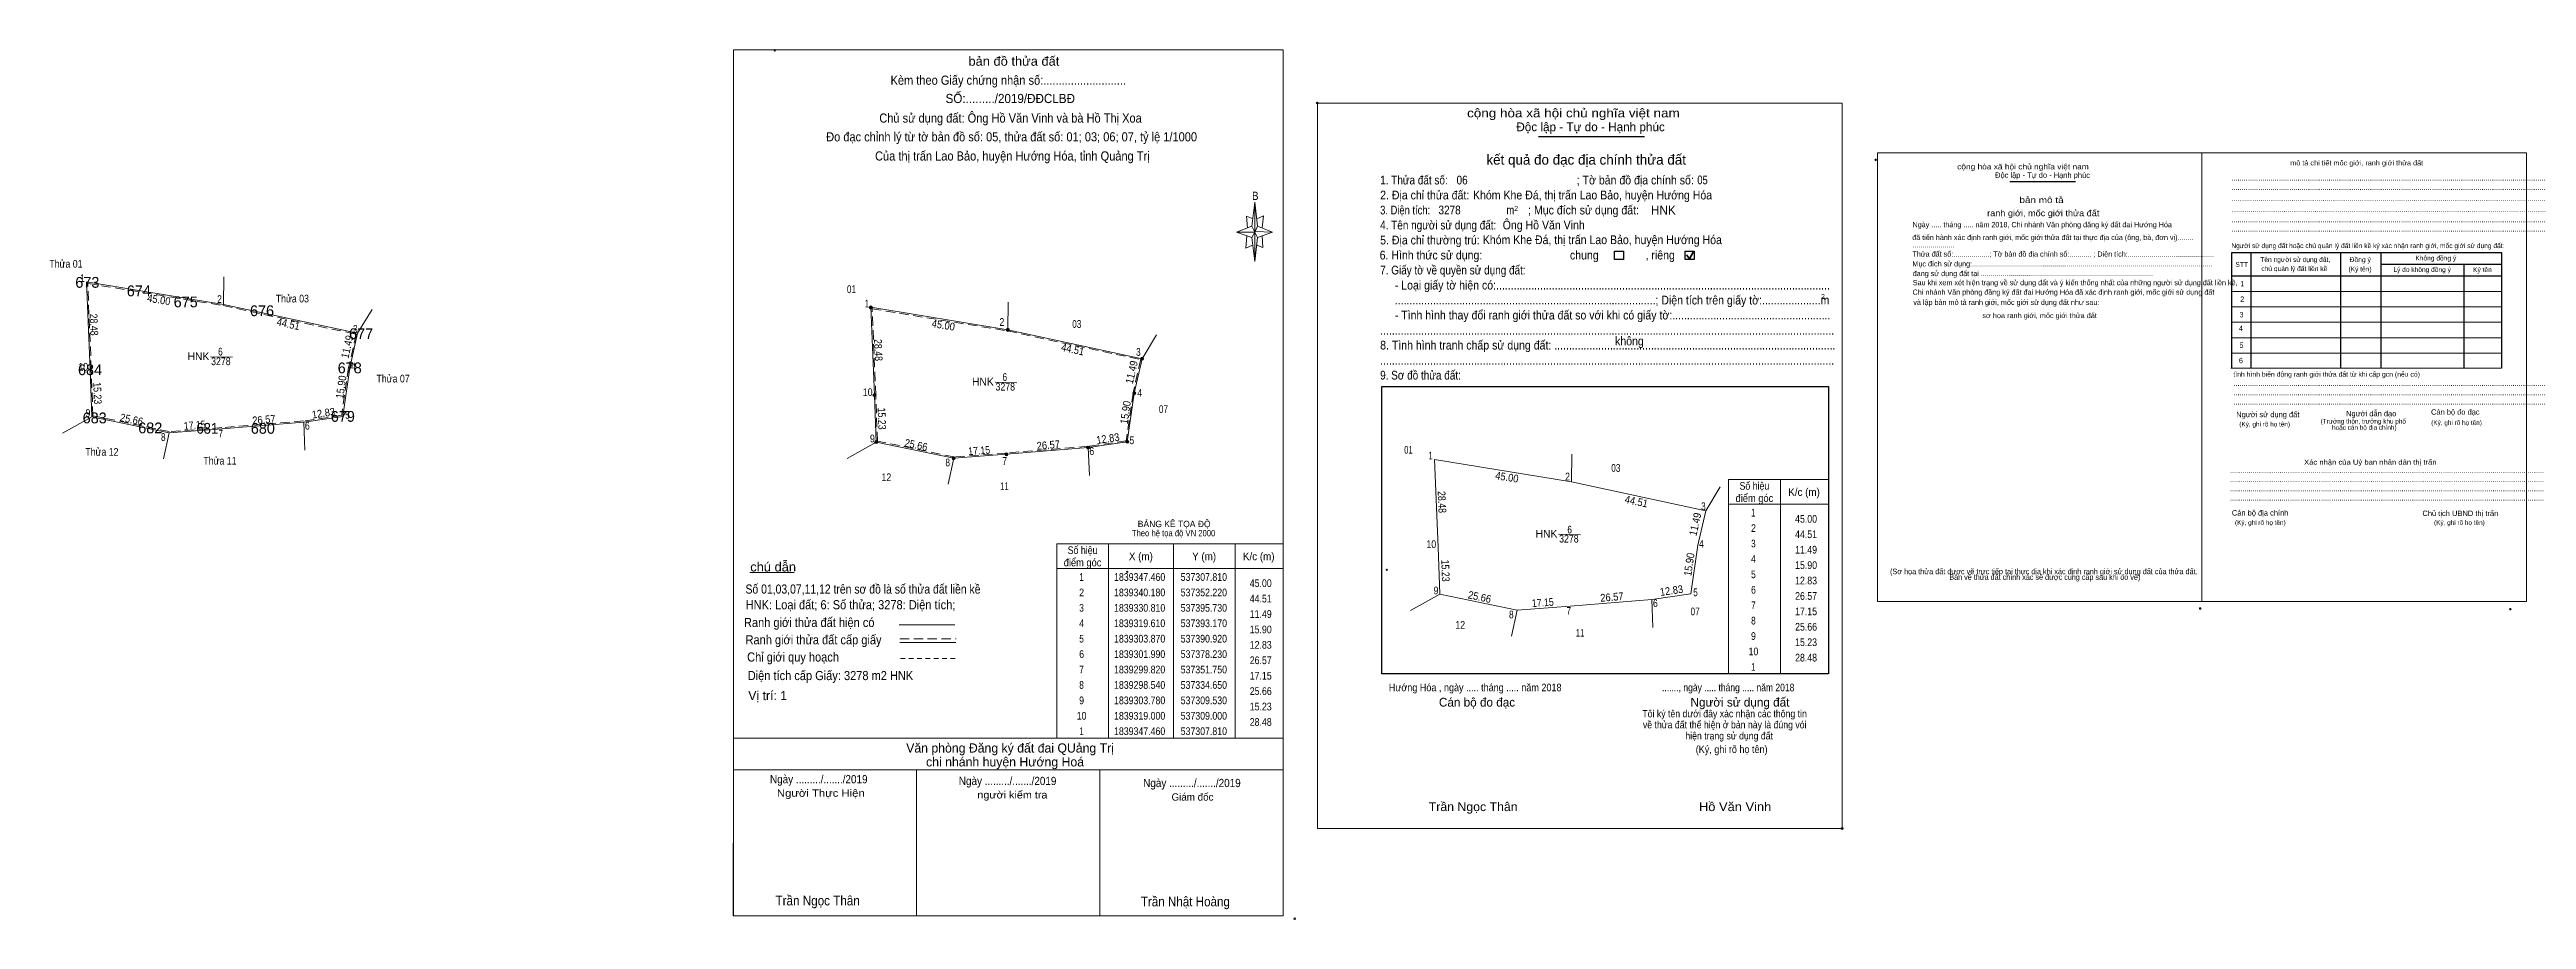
# Model space of a CAD drawing. Header units: metres. Extents: x 537296 to 538099, y 1839141 to 1839423.
import ezdxf
from ezdxf.enums import TextEntityAlignment as Align

# ---------------------------------------------------------------- set-up
doc = ezdxf.new("R2010")
doc.units = ezdxf.units.M
doc.header["$PDMODE"] = 32
doc.header["$PDSIZE"] = 0.5
doc.linetypes.add('MEDIUM_DASHED', pattern=[4.5, 3, -1.5])
doc.linetypes.add('SHORT_DASHED', pattern=[2.7, 1.5, -1.2])
for name, color, linetype, lineweight in [('1', 7, 'MEDIUM_DASHED', 13), ('11', 7, 'Continuous', 13), ('17', 7, 'Continuous', 13), ('2', 7, 'Continuous', 13), ('44', 7, 'Continuous', 13), ('5', 7, 'Continuous', 13), ('6', 7, 'Continuous', 13), ('63', 7, 'Continuous', 13), ('7', 7, 'Continuous', 25)]:
    doc.layers.add(name, color=color, linetype=linetype, lineweight=lineweight)
doc.layers.add('12', color=7, linetype='Continuous')
doc.layers.add('16', color=7, linetype='Continuous')

msp = doc.modelspace()

# ---------------------------------------------------------------- hatches: boundary and pattern name
at = {"layer": '44'}
for points in [[(537562.561, 1839339.235, 1), (537561.561, 1839339.235, 1)], [(537606.971, 1839331.955, 1), (537605.971, 1839331.955, 1)], [(537650.481, 1839322.585, 1), (537649.481, 1839322.585, 1)], [(537563.751, 1839310.775, 1), (537562.751, 1839310.775, 1)], [(537647.921, 1839311.385, 1), (537646.921, 1839311.385, 1)], [(537564.281, 1839295.555, 1), (537563.281, 1839295.555, 1)], [(537632.981, 1839293.765, 1), (537631.981, 1839293.765, 1)], [(537645.671, 1839295.645, 1), (537644.671, 1839295.645, 1)], [(537589.401, 1839290.315, 1), (537588.401, 1839290.315, 1)], [(537606.501, 1839291.595, 1), (537605.501, 1839291.595, 1)]]:
    msp.add_hatch(color=256, dxfattribs=at).paths.add_polyline_path(points)

# ---------------------------------------------------------------- linework, layer by layer
at = {"layer": '1'}
for points in [[(537308.23, 1839346.99), (537352.15, 1839339.79), (537395.25, 1839330.5), (537392.78, 1839319.68), (537390.57, 1839304.22), (537378.18, 1839302.39), (537351.72, 1839300.22), (537334.68, 1839298.94), (537309.92, 1839304.11), (537309.4, 1839319.02)], [(537562.49, 1839338.77), (537606.41, 1839331.57), (537649.51, 1839322.28), (537647.04, 1839311.46), (537644.83, 1839296), (537632.44, 1839294.17), (537605.98, 1839292), (537588.94, 1839290.72), (537564.18, 1839295.89), (537563.66, 1839310.8)]]:
    msp.add_lwpolyline(points, close=True, dxfattribs=at)
at = {"layer": '11'}
for p, q in [((537309.31, 1839319), (537308.69, 1839319)), ((537309, 1839319.31), (537309, 1839318.69)), ((537393.48, 1839319.61), (537392.86, 1839319.61)), ((537393.17, 1839319.92), (537393.17, 1839319.3)), ((537645.41, 1839253.51), (537644.79, 1839253.51)), ((537645.1, 1839253.82), (537645.1, 1839253.2)), ((537729.58, 1839254.12), (537728.96, 1839254.12)), ((537729.27, 1839254.43), (537729.27, 1839253.81))]:
    msp.add_line(p, q, dxfattribs=at)
at = {"layer": '17'}
for p, q in [((537522.83, 1839253.24), (537537.17, 1839253.24)), ((537517.46, 1839141.96), (537517.5, 1839189.3)), ((537576.86, 1839141.92), (537576.9, 1839189.26)), ((537636.26, 1839141.89), (537636.3, 1839189.24))]:
    msp.add_line(p, q, dxfattribs=at)
at = {"layer": '2', "lineweight": 25}
for p, q in [((537931.22, 1839379.99), (537952.49, 1839379.99)), ((538003.03, 1839349.44), (538090.67, 1839349.44)), ((538009.33, 1839356.86), (538009.33, 1839319.5)), ((538038.35, 1839356.71), (538038.35, 1839319.5)), ((538051.44, 1839356.71), (538051.44, 1839319.5)), ((538051.44, 1839353.25), (538090.67, 1839353.25)), ((538078.38, 1839353.25), (538078.38, 1839319.5))]:
    msp.add_line(p, q, dxfattribs=at)
at = {"layer": '2'}
for p, q in [((538003.03, 1839344.42), (538090.67, 1839344.42)), ((538003.03, 1839339.4), (538090.67, 1839339.4)), ((538003.03, 1839334.39), (538090.67, 1839334.39)), ((538003.03, 1839329.37), (538090.67, 1839329.37)), ((538002.88, 1839319.5), (538090.52, 1839319.5)), ((538003.03, 1839324.35), (538090.67, 1839324.35))]:
    msp.add_line(p, q, dxfattribs=at)
for points in [[(537888.28, 1839389.31), (537993.47, 1839389.31), (537993.47, 1839243.82), (537888.28, 1839243.82)], [(537993.47, 1839389.31), (538098.66, 1839389.31), (538098.66, 1839243.82), (537993.47, 1839243.82)], [(537993.47, 1839389.31), (538098.66, 1839389.31), (538098.66, 1839243.82), (537993.47, 1839243.82)]]:
    msp.add_lwpolyline(points, close=True, dxfattribs=at)
at = {"layer": '2', "lineweight": 25}
msp.add_lwpolyline([(538090.67, 1839319.5), (538090.67, 1839356.86), (538003.03, 1839356.86), (538003.03, 1839319.5)], dxfattribs=at)
at = {"layer": '2'}
for p in [(537887.72, 1839387.06), (537992.9, 1839241.58), (538093.46, 1839241.37)]:
    msp.add_point(p, dxfattribs=at)
at = {"layer": '44'}
for p, q in [((537395.73, 1839330.81), (537352.22, 1839340.18)), ((537395.73, 1839330.81), (537393.17, 1839319.61)), ((537649.99, 1839322.59), (537606.48, 1839331.96)), ((537390.92, 1839303.87), (537393.17, 1839319.61)), ((537649.99, 1839322.59), (537647.43, 1839311.39)), ((537645.18, 1839295.65), (537647.43, 1839311.39)), ((537351.75, 1839299.82), (537378.23, 1839301.99)), ((537606.01, 1839291.6), (537632.49, 1839293.77)), ((537832.65, 1839273.29), (537789.14, 1839282.66)), ((537832.65, 1839273.29), (537830.09, 1839262.09)), ((537827.84, 1839246.35), (537830.09, 1839262.09)), ((537788.67, 1839242.3), (537815.15, 1839244.47))]:
    msp.add_line(p, q, dxfattribs=at)
for points in [[(537307.81, 1839347.46), (537309, 1839319), (537309.53, 1839303.78), (537334.65, 1839298.54)], [(537562.07, 1839339.24), (537563.26, 1839310.78), (537563.79, 1839295.56), (537588.91, 1839290.32)], [(537744.73, 1839289.94), (537745.92, 1839261.48), (537746.45, 1839246.26), (537771.57, 1839241.02)]]:
    msp.add_lwpolyline(points, dxfattribs=at)
for centre in [(537562.061, 1839339.235), (537606.471, 1839331.955), (537649.981, 1839322.585), (537563.251, 1839310.775), (537647.421, 1839311.385), (537563.781, 1839295.555), (537632.481, 1839293.765), (537645.171, 1839295.645), (537588.901, 1839290.315), (537606.001, 1839291.595)]:
    msp.add_circle(centre, 0.5, dxfattribs=at)
at = {"layer": '5'}
for p, q in [((537517.5, 1839141.96), (537517.5, 1839422.72)), ((537685.54, 1839365.59), (537686.53, 1839373.31)), ((537687.33, 1839365.59), (537692.28, 1839363.61)), ((537685.54, 1839361.83), (537680.59, 1839363.61)), ((537687.33, 1839361.83), (537686.53, 1839354.11)), ((537689.11, 1839358.66), (537687.13, 1839359.45)), ((537688.91, 1839362.42), (537689.11, 1839358.66))]:
    msp.add_line(p, q, dxfattribs=at)
for points in [[(537517.5, 1839422.72), (537695.7, 1839422.72), (537695.7, 1839141.96)], [(537686.53, 1839363.61), (537685.54, 1839365.59), (537680.59, 1839363.61)], [(537685.94, 1839367.97), (537683.76, 1839368.76), (537684.16, 1839365)], [(537687.13, 1839367.97), (537689.31, 1839368.96), (537688.91, 1839365)], [(537683.96, 1839362.42), (537683.56, 1839358.46), (537685.74, 1839359.45)], [(537686.53, 1839363.61), (537687.33, 1839361.83), (537692.28, 1839363.61)]]:
    msp.add_lwpolyline(points, dxfattribs=at)
for points in [[(537686.53, 1839363.61), (537680.59, 1839363.61), (537685.54, 1839365.59), (537687.33, 1839361.83), (537692.28, 1839363.61), (537686.53, 1839363.81)], [(537686.53, 1839373.31), (537687.33, 1839365.59), (537686.53, 1839363.61)], [(537686.53, 1839363.61), (537686.53, 1839354.11), (537685.54, 1839361.83)]]:
    msp.add_lwpolyline(points, close=True, dxfattribs=at)
msp.add_point((537530.91, 1839422.59), dxfattribs=at)
at = {"layer": '6'}
for p, q in [((537571.19, 1839236.33), (537589.29, 1839236.33)), ((537571.47, 1839230.53), (537589.56, 1839230.53)), ((537517.5, 1839199.51), (537695.7, 1839199.51)), ((537517.46, 1839189.3), (537695.66, 1839189.3)), ((537695.66, 1839141.96), (537517.46, 1839141.96))]:
    msp.add_line(p, q, dxfattribs=at)
at = {"layer": '6', "linetype": 'MEDIUM_DASHED'}
msp.add_line((537571.47, 1839231.76), (537589.69, 1839231.76), dxfattribs=at)
at = {"layer": '6'}
msp.add_point((537699.45, 1839140.99), dxfattribs=at)
at = {"layer": '63'}
for p, q in [((537352.22, 1839340.18), (537307.81, 1839347.46)), ((537352.22, 1839340.18), (537352.35, 1839349.12)), ((537400.41, 1839338.52), (537395.73, 1839330.81)), ((537606.48, 1839331.96), (537562.07, 1839339.24)), ((537606.48, 1839331.96), (537606.61, 1839340.9)), ((537654.67, 1839330.3), (537649.99, 1839322.59)), ((537348.06, 1839323.2), (537355.12, 1839323.03)), ((537602.32, 1839314.98), (537609.38, 1839314.81)), ((537309.53, 1839303.78), (537300.08, 1839298.4)), ((537378.23, 1839301.99), (537390.92, 1839303.87)), ((537378.23, 1839301.99), (537378.63, 1839292.95)), ((537378.23, 1839301.99), (537378.63, 1839292.95)), ((537334.65, 1839298.54), (537332.83, 1839290.09)), ((537334.65, 1839298.54), (537351.75, 1839299.82)), ((537563.79, 1839295.56), (537554.34, 1839290.18)), ((537632.49, 1839293.77), (537645.18, 1839295.65)), ((537632.49, 1839293.77), (537632.89, 1839284.73)), ((537632.49, 1839293.77), (537632.89, 1839284.73)), ((537588.91, 1839290.32), (537587.09, 1839281.87)), ((537588.91, 1839290.32), (537606.01, 1839291.6)), ((537789.14, 1839282.66), (537744.73, 1839289.94)), ((537789.14, 1839282.66), (537789.27, 1839291.6)), ((537837.33, 1839281), (537832.65, 1839273.29)), ((537840.05, 1839220.36), (537840.05, 1839283.36)), ((537856.85, 1839283.36), (537856.85, 1839220.36)), ((537856.85, 1839283.36), (537856.85, 1839220.36)), ((537872.45, 1839283.36), (537872.45, 1839220.36)), ((537639.1, 1839262.51), (537639.1, 1839199.51)), ((537660.1, 1839262.51), (537660.1, 1839199.51)), ((537680.1, 1839262.51), (537680.1, 1839199.51)), ((537784.98, 1839265.68), (537792.04, 1839265.51)), ((537622.3, 1839254.51), (537695.7, 1839254.51)), ((537746.45, 1839246.26), (537737, 1839240.88)), ((537815.15, 1839244.47), (537827.84, 1839246.35)), ((537771.57, 1839241.02), (537769.75, 1839232.57)), ((537771.57, 1839241.02), (537788.67, 1839242.3)), ((537815.15, 1839244.47), (537815.55, 1839235.43)), ((537815.15, 1839244.47), (537815.55, 1839235.43))]:
    msp.add_line(p, q, dxfattribs=at)
at = {"layer": '63', "linetype": 'SHORT_DASHED'}
msp.add_line((537571.72, 1839225.32), (537589.93, 1839225.32), dxfattribs=at)
at = {"layer": '63'}
for points in [[(537840.05, 1839283.36), (537856.85, 1839283.36), (537872.45, 1839283.36)], [(537840.05, 1839275.36), (537856.85, 1839275.36), (537872.45, 1839275.36)], [(537872.45, 1839220.36), (537856.85, 1839220.36), (537840.05, 1839220.36)]]:
    msp.add_lwpolyline(points, dxfattribs=at)
msp.add_lwpolyline([(537622.3, 1839262.51), (537695.7, 1839262.51), (537695.7, 1839199.51), (537622.3, 1839199.51)], close=True, dxfattribs=at)
at = {"layer": '7'}
for p, q in [((537778.43, 1839394.68), (537812.82, 1839394.68)), ((537727.64, 1839313.56), (537872.44, 1839313.56)), ((537872.44, 1839313.56), (537872.44, 1839220.36))]:
    msp.add_line(p, q, dxfattribs=at)
at = {"layer": '7', "lineweight": 35}
for p, q in [((537826.4, 1839356.24), (537827.37, 1839354.98)), ((537827.37, 1839354.98), (537828.54, 1839357.08))]:
    msp.add_line(p, q, dxfattribs=at)
at = {"layer": '7', "lineweight": 13}
msp.add_lwpolyline([(537706.79, 1839405.47), (537876.87, 1839405.47), (537876.87, 1839170.23), (537706.79, 1839170.23)], close=True, dxfattribs=at)
at = {"layer": '7'}
for points in [[(537803.04, 1839357.49), (537805.96, 1839357.49), (537805.96, 1839354.77), (537803.04, 1839354.77)], [(537826.02, 1839357.49), (537828.94, 1839357.49), (537828.94, 1839354.77), (537826.02, 1839354.77)]]:
    msp.add_lwpolyline(points, close=True, dxfattribs=at)
msp.add_lwpolyline([(537872.44, 1839220.36), (537727.64, 1839220.36), (537727.64, 1839313.56)], dxfattribs=at)
for p in [(537706.79, 1839405.47), (537876.87, 1839170.23)]:
    msp.add_point(p, dxfattribs=at)

# ---------------------------------------------------------------- texts
at = {"layer": '1'}
for s, height, width, p in [('Thửa 01', 2.5, 0.85, (537301.175, 1839352.1)), ('Thửa 03', 2.5, 0.85, (537374.56, 1839340.83)), (' 01', 2.5, 0.8, (537555.415, 1839343.86)), ('03', 2.5, 0.8, (537628.8, 1839332.59)), ('6', 2.5, 0.8, (537351.235, 1839323.62)), ('3278', 2.5, 0.85, (537351.39, 1839320.5)), ('Thửa 07', 2.5, 0.85, (537407.21, 1839314.88)), ('6', 2.5, 0.8, (537605.475, 1839315.38)), ('3278', 2.5, 0.85, (537605.63, 1839312.26)), ('07', 2.5, 0.8, (537656.9, 1839304.97)), ('Thửa 12', 2.5, 0.85, (537312.84, 1839291.12)), ('01', 2.5, 0.75, (537736.305, 1839291.79)), ('Thửa 11', 2.5, 0.85, (537351.105, 1839288.24)), ('12', 2.5, 0.85, (537567.08, 1839282.88)), ('03', 2.5, 0.8, (537803.52, 1839285.91)), ('11', 2.5, 0.75, (537605.355, 1839280)), ('3278', 2.5, 0.85, (537788.3, 1839262.97)), ('6', 2.5, 0.8, (537788.545, 1839265.92)), ('(Sơ họa thửa đất được vẽ trực tiếp tại thực địa khi xác định ranh giới sử dụng đất của thửa đất.', 1.8, 0.9, (537942.235, 1839252.7)), (' Bản vẽ thửa đất chính xác sẽ được cung cấp sau khi đo vẽ)', 1.8, 0.85, (537942.23, 1839250.87)), ('12', 2.5, 0.85, (537753.09, 1839235.04)), ('07', 2.5, 0.8, (537829.22, 1839239.38)), ('11', 2.5, 0.75, (537791.945, 1839232.45))]:
    msp.add_text(s, height=height, dxfattribs=dict(at, width=width)).set_placement(p, align=Align.CENTER)
for p in [(537344.13, 1839322.12), (537598.37, 1839313.88), (537781.04, 1839264.59)]:
    msp.add_text('HNK', height=2.5, dxfattribs=at).set_placement(p, align=Align.CENTER)
for s, height, width, p in [('Hướng Hóa , ngày ..... tháng ..... năm 2018', 2.434, 0.9, (537729.92, 1839214.75)), ('Trần Ngọc Thân', 2.839, 1.05, (537742.88, 1839175.89)), ('Hồ Văn Vinh', 2.84, 1.1, (537830.45, 1839175.89))]:
    msp.add_text(s, height=height, dxfattribs=dict(at, width=width)).set_placement(p)
at = {"layer": '12'}
for s, p in [('673', (537308.12, 1839345.58)), ('674', (537324.8, 1839342.83)), ('675', (537340, 1839339.25)), ('676', (537364.73, 1839336.38)), ('677', (537396.85, 1839328.93)), ('684', (537309, 1839317.25)), ('678', (537393.17, 1839317.86)), ('683', (537310.5, 1839301.63)), ('682', (537328.51, 1839298.39)), ('680', (537364.995, 1839298.25)), ('679', (537390.92, 1839302.12))]:
    msp.add_text(s, height=3.5, dxfattribs=at).set_placement(p, align=Align.CENTER)
at = {"layer": '12', "width": 0.9}
msp.add_text('681', height=3.5, dxfattribs=at).set_placement((537346.995, 1839298.25), align=Align.CENTER)
at = {"layer": '16', "width": 0.9}
for s, p in [('Ngày ..... tháng ..... năm 2018, Chi nhánh Văn phòng đăng ký đất đai Hướng Hóa', (537899.67, 1839365.2)), (' đã tiến hành xác định ranh giới, mốc giới thửa đất tại thực địa của (ông, bà, đơn vị)........', (537898.94, 1839361.06)), ('Thửa đất số:..................; Tờ bản đồ địa chính số:........... ; Diện tích:...........................................', (537899.64, 1839355.67)), ('.....................', (537899.59, 1839358.66)), ('Mục đích sử dụng:........................................................................................................................', (537899.64, 1839352.5)), ('đang sử dụng đất tại ......................................................................................', (537899.73, 1839349.36)), ('Chi nhánh Văn phòng đăng ký đất đai Hướng Hóa đã xác định ranh giới, mốc giới sử dụng đất', (537899.69, 1839343.32)), ('Sau khi xem xét hiện trạng về sử dụng đất và ý kiến thống nhất của những người sử dụng đất liền kề,', (537899.76, 1839346.39)), (' và lập bản mô tả ranh giới, mốc giới sử dụng đất như sau:', (537899.28, 1839340.01))]:
    msp.add_text(s, height=1.7, dxfattribs=at).set_placement(p)
at = {"layer": '2'}
for s, height, width, p in [('cộng hòa xã hội chủ nghĩa việt nam', 1.756, 1.15, (537914.15, 1839383.98)), ('........................................................................................................................................................', 1.756, 0.9, (538002.99, 1839380.32)), ('........................................................................................................................................................', 1.756, 0.9, (538002.99, 1839377.31)), ('........................................................................................................................................................', 1.756, 0.9, (538003.06, 1839373.68)), ('........................................................................................................................................................', 1.756, 0.9, (538002.99, 1839366.81)), ('........................................................................................................................................................', 1.756, 0.9, (538002.99, 1839366.81)), ('........................................................................................................................................................', 1.756, 0.9, (538003.15, 1839370.13)), ('........................................................................................................................................................', 1.756, 0.9, (538002.99, 1839363.8)), ('STT', 1.555, 1.05, (538004.31, 1839352.37)), ('(Ký tên)', 1.555, 0.9, (538040.99, 1839350.87)), ('Đồng ý', 1.555, 1.05, (538041.33, 1839353.92)), ('Lý do không đồng ý', 1.555, 0.9, (538055.53, 1839350.72)), ('Ký tên', 1.555, 0.9, (538081.37, 1839350.66)), ('.......................................................................................................................................................', 1.756, 0.9, (538003.66, 1839313.73)), ('.......................................................................................................................................................', 1.756, 0.9, (538003.66, 1839310.72)), ('.......................................................................................................................................................', 1.756, 0.9, (538003.66, 1839307.71)), ('(Ký, ghi rõ họ tên)', 1.505, 0.9, (538005.6, 1839300.6)), ('(Ký, ghi rõ họ tên)', 1.505, 0.9, (538067.79, 1839301.1)), ('........................................................................................................................................................', 1.756, 0.9, (538002.53, 1839285.59)), ('........................................................................................................................................................', 1.756, 0.9, (538002.53, 1839282.58)), ('........................................................................................................................................................', 1.756, 0.9, (538002.53, 1839279.58)), ('........................................................................................................................................................', 1.756, 0.9, (538002.53, 1839276.57)), ('(Ký, ghi rõ họ tên)', 1.505, 0.9, (538004.19, 1839268.71)), ('(Ký, ghi rõ họ tên)', 1.505, 0.9, (538068.71, 1839268.71))]:
    msp.add_text(s, height=height, dxfattribs=dict(at, width=width)).set_placement(p)
for s, height, p in [('Độc lập - Tự do - Hạnh phúc', 1.756, (537926.44, 1839381.23)), ('Người sử dụng đất hoặc chủ quản lý đất liền kề ký xác nhận ranh giới, mốc giới sử dụng đất:', 1.555, (538003.01, 1839358.44)), ('Tên người sử dụng đất,', 1.555, (538012.39, 1839353.97)), ('chủ quản lý đất liền kề', 1.555, (538012.75, 1839351.01)), ('Không đồng ý', 1.555, (538062.65, 1839354.43)), ('tình hình biến động ranh giới thửa đất từ khi cấp gcn (nếu có)', 1.605, (538003.66, 1839316.74)), ('Người sử dụng đất', 1.756, (538004.59, 1839303.62)), ('Người dẫn đạo', 1.755, (538040.2, 1839303.9)), ('Cán bộ đo đạc', 1.752, (538067.73, 1839304.42)), ('Cán bộ địa chính', 1.756, (538003.17, 1839271.72)), ('Chủ tịch UBND thị trấn', 1.76, (538064.94, 1839271.56))]:
    msp.add_text(s, height=height, dxfattribs=at).set_placement(p)
for s, height, width, p in [('mô tả chi tiết mốc giới, ranh giới thửa đất', 1.605, 1.1, (538043.63, 1839385.27)), ('bản mô tả', 2.007, 1.2, (537941.49, 1839373.05)), ('ranh giới, mốc giới thửa đất', 2.007, 1.1, (537942.05, 1839368.78)), ('2', 1.756, 0.8, (538006.525, 1839341.01)), ('1', 1.756, 0.7, (538006.515, 1839346.02)), ('sơ họa ranh giới, mốc giới thửa đất', 1.605, 1.1, (537940.875, 1839335.77)), ('3', 1.756, 0.75, (538006.325, 1839335.97)), ('4', 1.756, 0.8, (538006.13, 1839331.59)), ('5', 1.756, 0.75, (538006.335, 1839326.08)), ('6', 1.756, 0.8, (538006.105, 1839321.11)), ('(Trưởng thôn, trưởng khu phố', 1.505, 0.9, (538045.77, 1839301.54)), ('hoặc cán bộ địa chính)', 1.505, 0.9, (538046.11, 1839299.53)), ('Xác nhận của Uỷ ban nhân dân thị trấn', 1.61, 1.15, (538048.05, 1839288.23))]:
    msp.add_text(s, height=height, dxfattribs=dict(at, width=width)).set_placement(p, align=Align.CENTER)
at = {"layer": '5'}
for s, height, width, p in [('Kèm theo Giấy chứng nhận số:...........................', 2.97, 0.9, (537606.6, 1839411.41)), ('bản đồ thửa đất', 2.97, 1.05, (537608.43, 1839417.58)), ('SỐ:........./2019/ĐĐCLBĐ', 2.97, 0.95, (537607.245, 1839405.48)), ('Chủ sử dụng đất: Ông Hồ Văn Vinh và bà Hồ Thị Xoa', 2.97, 0.9, (537607.33, 1839399.13)), ('Đo đạc chỉnh lý từ tờ bản đồ số: 05, thửa đất số: 01; 03; 06; 07, tỷ lệ 1/1000 ', 2.97, 0.9, (537608.175, 1839393.05)), ('Của thị trấn Lao Bảo, huyện Hướng Hóa, tỉnh Quảng Trị', 2.97, 0.9, (537607.92, 1839386.84)), ('B', 2.728, 0.85, (537686.66, 1839374.04))]:
    msp.add_text(s, height=height, dxfattribs=dict(at, width=width)).set_placement(p, align=Align.CENTER)
at = {"layer": '6'}
for s, height, width, p in [('Ông Hồ Văn Vinh', 2.84, 0.9, (537766.84, 1839364.51)), ('Số 01,03,07,11,12 trên sơ đồ là số thửa đất liền kề', 2.97, 0.85, (537521.43, 1839246.4)), ('HNK: Loại đất; 6: Số thửa; 3278: Diện tích;', 2.97, 0.9, (537521.49, 1839241.32)), ('Diện tích cấp Giấy: 3278 m2 HNK', 2.97, 0.9, (537522.16, 1839218.36))]:
    msp.add_text(s, height=height, dxfattribs=dict(at, width=width)).set_placement(p)
for s, height, p in [('HNK', 2.84, (537814.9, 1839369.34)), ('Vị trí: 1', 2.97, (537522.33, 1839211.86))]:
    msp.add_text(s, height=height, dxfattribs=at).set_placement(p)
for s, height, p in [('BẢNG KÊ TỌA ĐỘ', 2.062, (537660.375, 1839267.96)), (' Văn phòng Đăng ký đất đai QUảng Trị', 2.97, (537606.63, 1839194.87)), ('chi nhánh huyện Hướng Hoá', 2.97, (537605.56, 1839190.37)), ('Giám đốc', 2.376, (537666.315, 1839179.28))]:
    msp.add_text(s, height=height, dxfattribs=at).set_placement(p, align=Align.CENTER)
for s, height, width, p in [('Theo hệ tọa độ VN 2000', 2.062, 0.9, (537660.175, 1839265)), ('chú dẫn', 2.97, 1.05, (537530.385, 1839253.59)), ('Ranh giới thửa đất hiện có ', 2.97, 0.9, (537542.585, 1839235.58)), ('Ranh giới thửa đất cấp giấy', 2.97, 0.9, (537543.485, 1839229.96)), ('Chỉ giới quy hoạch', 2.97, 0.9, (537536.84, 1839224.37)), ('Ngày ........./......./2019', 2.67, 0.9, (537545.18, 1839184.9)), ('Người Thực Hiện', 2.38, 1.15, (537545.845, 1839180.53)), ('Ngày ........./......./2019', 2.67, 0.9, (537606.39, 1839184.33)), ('người kiểm tra', 2.376, 1.1, (537607.935, 1839179.98)), ('Ngày ........./......./2019', 2.67, 0.9, (537666.13, 1839183.67)), ('Trần Ngọc Thân', 3.14, 0.9, (537544.825, 1839145.3)), ('Trần Nhật Hoàng', 3.128, 0.9, (537664.005, 1839145))]:
    msp.add_text(s, height=height, dxfattribs=dict(at, width=width)).set_placement(p, align=Align.CENTER)
at = {"layer": '63'}
for s, width, p in [(' 1', 0.75, (537307.26, 1839347.46)), (' 2', 0.85, (537351.74, 1839340.65)), (' 1', 0.75, (537561.5, 1839339.22)), (' 3', 0.8, (537395.73, 1839331.01)), (' 2', 0.85, (537605.31, 1839333.23)), (' 3', 0.8, (537649.51, 1839323.52)), (' 10', 0.85, (537308.38, 1839318.72)), (' 4', 0.85, (537395.15, 1839318.85)), (' 10', 0.85, (537562.62, 1839310.48)), (' 4', 0.85, (537649.99, 1839310.24)), (' 9', 0.85, (537309.11, 1839303.71)), (' 6', 0.85, (537380.21, 1839299.59)), (' 5', 0.8, (537393.17, 1839303.11)), (' 8', 0.8, (537333.48, 1839295.93)), (' 7', 0.8, (537352.09, 1839297.07)), (' 9', 0.85, (537563.35, 1839295.47)), (' 6', 0.85, (537634.45, 1839291.35)), (' 5', 0.8, (537647.41, 1839294.87)), (' 8', 0.8, (537587.72, 1839287.69)), (' 7', 0.8, (537606.16, 1839288.16)), (' 1', 0.75, (537744.17, 1839289.93)), (' 2', 0.85, (537788.65, 1839283.12)), (' 3', 0.8, (537832.64, 1839273.48)), ('45.00', 0.85, (537868.73, 1839269.4)), (' 10', 0.85, (537745.29, 1839261.19)), (' 4', 0.85, (537832.06, 1839261.32)), ('44.51', 0.85, (537868.73, 1839264.4)), ('11.49', 0.85, (537868.73, 1839259.4)), ('15.90', 0.85, (537868.73, 1839254.4)), ('45.00', 0.85, (537691.98, 1839248.54)), ('44.51', 0.85, (537691.98, 1839243.54)), (' 9', 0.85, (537746.02, 1839246.18)), (' 5', 0.8, (537830.08, 1839245.58)), ('26.57', 0.85, (537868.73, 1839244.4)), ('12.83', 0.85, (537868.73, 1839249.4)), ('11.49', 0.85, (537691.98, 1839238.54)), (' 8', 0.8, (537770.39, 1839238.4)), (' 7', 0.8, (537789, 1839239.54)), (' 6', 0.85, (537817.12, 1839242.06)), ('17.15', 0.85, (537868.73, 1839239.4)), ('15.90', 0.85, (537691.98, 1839233.54)), ('12.83', 0.85, (537691.98, 1839228.54)), ('25.66', 0.85, (537868.73, 1839234.4)), ('15.23', 0.85, (537868.73, 1839229.4)), ('26.57', 0.85, (537691.98, 1839223.54)), ('17.15', 0.85, (537691.98, 1839218.54)), ('28.48', 0.85, (537868.73, 1839224.4)), ('25.66', 0.85, (537691.98, 1839213.54)), ('28.48', 0.85, (537691.98, 1839203.54)), ('15.23', 0.85, (537691.98, 1839208.54))]:
    msp.add_text(s, height=2.5, dxfattribs=dict(at, width=width)).set_placement(p, align=Align.RIGHT)
for s, rotation, width, p in [('45.00', 350.69, 0.9, (537331.113, 1839340.49)), ('28.48', 272.394, 0.85, (537309.012, 1839333.587)), ('44.51', 347.847, 0.9, (537373.007, 1839332.618)), ('45.00', 350.69, 0.9, (537585.358, 1839332.249)), ('11.49', 77.125, 0.9, (537393.558, 1839326.166)), ('28.48', 272.394, 0.85, (537563.252, 1839325.347)), ('44.51', 347.847, 0.9, (537627.247, 1839324.378)), ('11.49', 77.125, 0.9, (537647.798, 1839317.926)), ('15.23', 271.994, 0.85, (537310.156, 1839311.344)), ('15.90', 81.865, 0.9, (537391.599, 1839313.223)), ('25.66', 348.217, 0.9, (537322.21, 1839301.647)), ('17.15', 4.281, 0.85, (537343.017, 1839299.794)), ('26.57', 4.685, 0.9, (537365.438, 1839301.591)), ('12.83', 8.427, 0.9, (537384.822, 1839303.71)), ('15.23', 271.994, 0.85, (537564.396, 1839303.104)), ('15.90', 81.865, 0.9, (537645.839, 1839304.978)), ('25.66', 348.217, 0.9, (537576.455, 1839293.406)), ('17.15', 4.281, 0.85, (537597.257, 1839291.554)), ('26.57', 4.685, 0.9, (537619.673, 1839293.351)), ('12.83', 8.427, 0.9, (537639.057, 1839295.469)), ('45.00', 350.69, 0.9, (537768.028, 1839282.959)), ('28.48', 272.394, 0.85, (537745.922, 1839276.057)), ('44.51', 347.847, 0.9, (537809.917, 1839275.088)), ('11.49', 77.125, 0.9, (537830.468, 1839268.636)), ('15.23', 271.994, 0.85, (537747.066, 1839253.814)), ('15.90', 81.865, 0.9, (537828.509, 1839255.688)), ('25.66', 348.217, 0.9, (537759.125, 1839244.116)), ('26.57', 4.685, 0.9, (537802.343, 1839244.061)), ('12.83', 8.427, 0.9, (537821.727, 1839246.179)), ('17.15', 4.281, 0.85, (537779.927, 1839242.264))]:
    msp.add_text(s, height=2.5, rotation=rotation, dxfattribs=dict(at, width=width)).set_placement(p, align=Align.CENTER)
for s, width, p in [('điểm góc', 0.9, (537848.43, 1839276.1)), ('Số hiệu', 0.85, (537848.43, 1839280.1)), ('K/c (m)', 0.95, (537864.53, 1839278.1)), (' 1', 0.75, (537847.725, 1839271.4)), ('Số hiệu', 0.85, (537630.68, 1839259.24)), (' 3', 0.8, (537847.73, 1839261.4)), (' 2', 0.85, (537847.73, 1839266.4)), ('điểm góc', 0.9, (537630.68, 1839255.24)), ('X (m)', 0.95, (537649.58, 1839257.24)), ('Y (m)', 0.95, (537670.075, 1839257.24)), ('K/c (m)', 0.95, (537687.78, 1839257.24)), (' 4', 0.85, (537847.725, 1839256.4)), (' 5', 0.8, (537847.73, 1839251.4)), (' 2', 0.85, (537629.98, 1839245.54)), (' 1', 0.75, (537629.975, 1839250.54)), ('1839347.460', 0.85, (537649.18, 1839250.54)), ('1839340.180', 0.85, (537649.18, 1839245.54)), ('537307.810', 0.85, (537669.985, 1839250.54)), ('537352.220', 0.85, (537669.985, 1839245.54)), (' 6', 0.85, (537847.73, 1839246.4)), (' 4', 0.85, (537629.975, 1839235.54)), (' 3', 0.8, (537629.98, 1839240.54)), ('1839330.810', 0.85, (537649.18, 1839240.54)), ('1839319.610', 0.85, (537649.18, 1839235.54)), ('537395.730', 0.85, (537669.985, 1839240.54)), ('537393.170', 0.85, (537669.985, 1839235.54)), (' 8', 0.8, (537847.73, 1839236.4)), (' 7', 0.8, (537847.73, 1839241.4)), (' 5', 0.8, (537629.98, 1839230.54)), ('1839303.870', 0.85, (537649.18, 1839230.54)), ('537390.920', 0.85, (537669.985, 1839230.54)), (' 9', 0.85, (537847.725, 1839231.4)), (' 6', 0.85, (537629.98, 1839225.54)), (' 7', 0.8, (537629.98, 1839220.54)), ('1839301.990', 0.85, (537649.18, 1839225.54)), ('1839299.820', 0.85, (537649.18, 1839220.54)), ('537378.230', 0.85, (537669.985, 1839225.54)), ('537351.750', 0.85, (537669.985, 1839220.54)), (' 10', 0.85, (537847.725, 1839226.4)), (' 1', 0.75, (537847.725, 1839221.4)), (' 9', 0.85, (537629.975, 1839210.54)), (' 8', 0.8, (537629.98, 1839215.54)), ('1839298.540', 0.85, (537649.18, 1839215.54)), ('1839303.780', 0.85, (537649.18, 1839210.54)), ('537334.650', 0.85, (537669.985, 1839215.54)), ('537309.530', 0.85, (537669.985, 1839210.54)), (' 10', 0.85, (537629.975, 1839205.54)), ('1839319.000', 0.85, (537649.18, 1839205.54)), ('537309.000', 0.85, (537669.985, 1839205.54)), (' 1', 0.75, (537629.975, 1839200.54)), ('1839347.460', 0.85, (537649.18, 1839200.54)), ('537307.810', 0.85, (537669.985, 1839200.54))]:
    msp.add_text(s, height=2.5, dxfattribs=dict(at, width=width)).set_placement(p, align=Align.CENTER)
at = {"layer": '7'}
for s, height, width, p in [('cộng hòa xã hội chủ nghĩa việt nam', 2.839, 1.15, (537755.3, 1839400.83)), ('1. Thửa đất số:', 2.839, 0.85, (537727.13, 1839379.09)), ('06', 2.84, 0.85, (537751.9, 1839379.09)), ('; Tờ bản đồ địa chính số:', 2.839, 0.9, (537790.84, 1839379.09)), ('05', 2.84, 0.8, (537829.92, 1839379.13)), ('2. Địa chỉ thửa đất:', 2.839, 0.9, (537727.13, 1839374.23)), ('Khóm Khe Đá, thị trấn Lao Bảo, huyện Hướng Hóa', 2.84, 0.9, (537757.22, 1839374.23)), ('4. Tên người sử dụng đất:', 2.839, 0.85, (537727.13, 1839364.49)), ('3. Diện tích:', 2.839, 0.8, (537727.13, 1839369.36)), ('3278', 2.84, 0.85, (537746.04, 1839369.38)), ('m', 2.839, 0.8, (537768.06, 1839369.36)), ('2', 1.622, 0.8, (537770.61, 1839370.5)), ('; Mục đích sử dụng đất:', 2.839, 0.9, (537775.1, 1839369.36)), ('6. Hình thức sử dụng:', 2.839, 0.9, (537726.97, 1839354.76)), ('5. Địa chỉ thường trú:', 2.839, 0.9, (537727.13, 1839359.63)), ('Khóm Khe Đá, thị trấn Lao Bảo, huyện Hướng Hóa', 2.84, 0.9, (537760.4, 1839359.73)), ('chung                , riêng', 2.839, 0.9, (537788.65, 1839354.76)), ('7. Giấy tờ về quyền sử dụng đất:', 2.839, 0.85, (537727.13, 1839349.9)), ('     - Loại giấy tờ hiện có:..................................................................................................................', 2.839, 0.9, (537727.13, 1839345.02)), ('     .........................................................................................; Diện tích trên giấy tờ:....................m', 2.839, 0.9, (537727.13, 1839340.16)), ('2', 1.622, 0.8, (537870.07, 1839341.95)), ('     - Tình hình thay đổi ranh giới thửa đất so với khi có giấy tờ:......................................................', 2.839, 0.9, (537727.13, 1839335.3)), ('8. Tình hình tranh chấp sử dụng đất: ................................................................................................', 2.839, 0.9, (537727.13, 1839325.56)), ('...........................................................................................................................................................', 2.839, 0.9, (537727.13, 1839330.42)), ('không', 2.839, 0.9, (537803.27, 1839326.9)), ('9. Sơ đồ thửa đất:', 2.839, 0.85, (537727.13, 1839315.82)), ('...........................................................................................................................................................', 2.839, 0.9, (537727.13, 1839320.68)), ('......., ngày ..... tháng ..... năm 2018', 2.434, 0.85, (537818.48, 1839214.75)), ('(Ký, ghi rõ họ tên)', 2.434, 0.9, (537829.41, 1839194.71))]:
    msp.add_text(s, height=height, dxfattribs=dict(at, width=width)).set_placement(p)
for s, p in [('Độc lập - Tự do - Hạnh phúc', (537771.27, 1839396.34)), ('Cán bộ đo đạc', (537746.18, 1839209.77)), ('Người sử dụng đất', (537827.72, 1839209.77))]:
    msp.add_text(s, height=2.839, dxfattribs=at).set_placement(p)
for s, height, p in [('kết quả đo đạc địa chính thửa đất', 3.245, (537793.91, 1839385.5)), ('.', 0.811, (537876.879, 1839169.81))]:
    msp.add_text(s, height=height, dxfattribs=at).set_placement(p, align=Align.CENTER)
at = {"layer": '7', "width": 0.9}
for s, p in [('Tôi ký tên dưới đây xác nhận các thông tin', (537838.775, 1839206.31)), ('về thửa đất thể hiện ở bản này là đúng vói', (537838.805, 1839202.72)), ('hiện trạng sử dụng đất', (537840.245, 1839199.13))]:
    msp.add_text(s, height=2.345, dxfattribs=at).set_placement(p, align=Align.CENTER)

doc.saveas('drawing.dxf')
